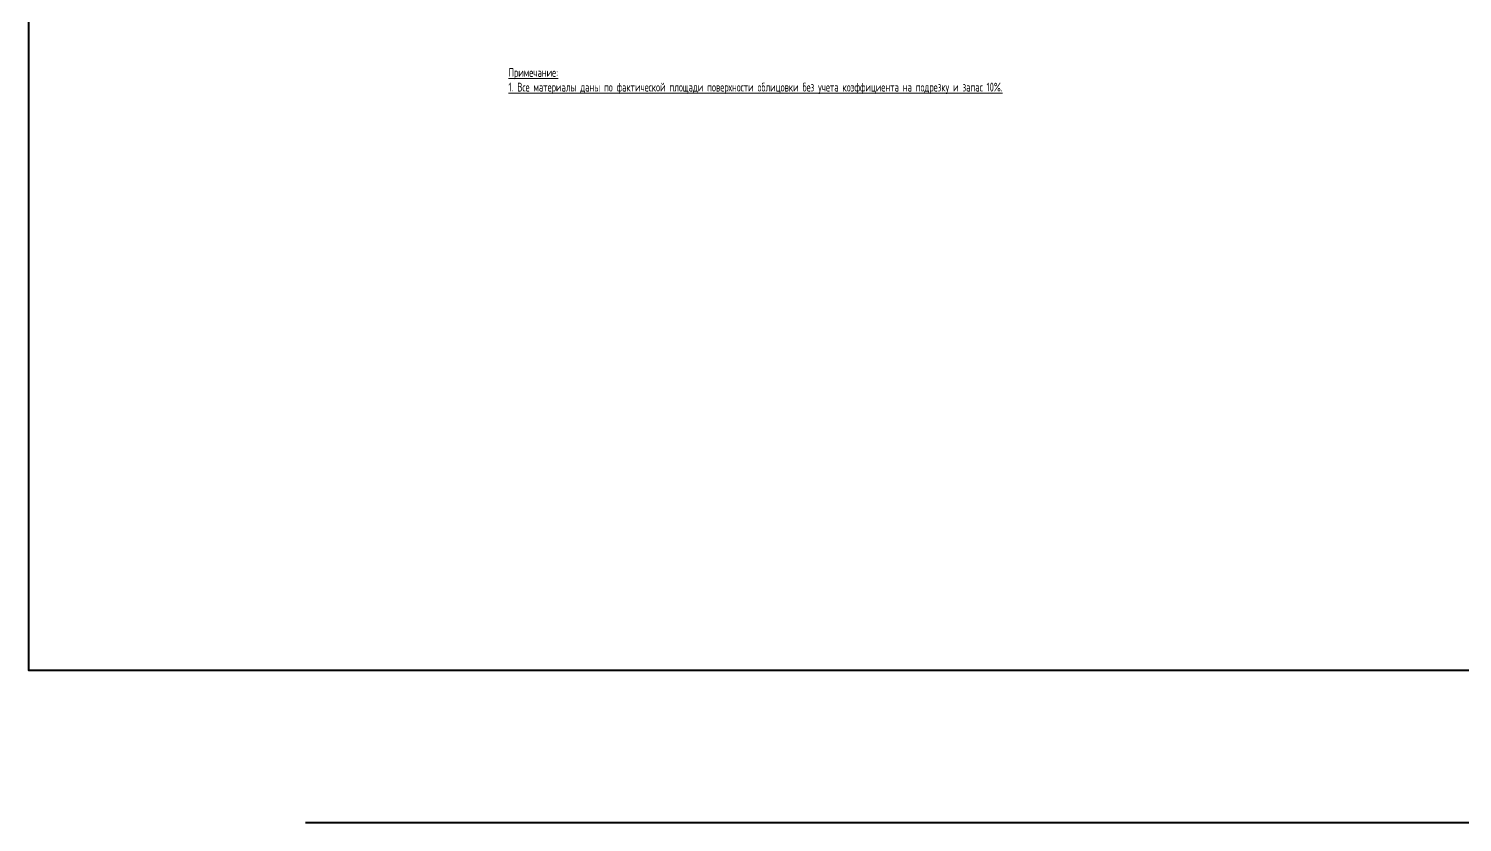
# Model space of a CAD drawing. Header units: millimetres. Extents: x -33541 to 227689, y -163755 to -37438.
# Drawn here: x -33541 to 23491, y -163755 to -132176 of the extents above; entities that cross this region are included whole.
import ezdxf

# ---------------------------------------------------------------- set-up
doc = ezdxf.new("R2010")
doc.units = ezdxf.units.MM
doc.layers.get('Defpoints').update_dxf_attribs({"true_color": 0xe5410b})
doc.layers.add('АР_Кровля', color=186, linetype='Continuous', lineweight=18)
doc.styles.add('ISOCPEUR', font='isocpeur.ttf', dxfattribs={"width": 0.7})

msp = doc.modelspace()

# ---------------------------------------------------------------- linework, layer by layer
at = {"layer": 'Defpoints', "lineweight": 40, "ltscale": 20}
msp.add_line((-22531, -163755), (70956, -163755), dxfattribs=at)
at = {"layer": 'Defpoints', "color": 3, "lineweight": 40, "ltscale": 20}
msp.add_lwpolyline([(-33541, -61278), (80523, -61278), (80523, -157708), (-33541, -157708)], close=True, dxfattribs=at)

# ---------------------------------------------------------------- texts
at = {"layer": 'АР_Кровля', "color": 2, "lineweight": 18, "ltscale": 20, "insert": (-14454, -133743), "char_height": 350, "attachment_point": 1, "style": 'ISOCPEUR'}
msp.add_mtext_dynamic_manual_height_columns('{\\L\\C256;Примечание:^J1. Все материалы даны по фактической площади поверхности облицовки без учета коэффициента на подрезку и запас 10%.}', width=21451.89, gutter_width=1250, heights=[0], dxfattribs=at)

doc.saveas('drawing.dxf')
